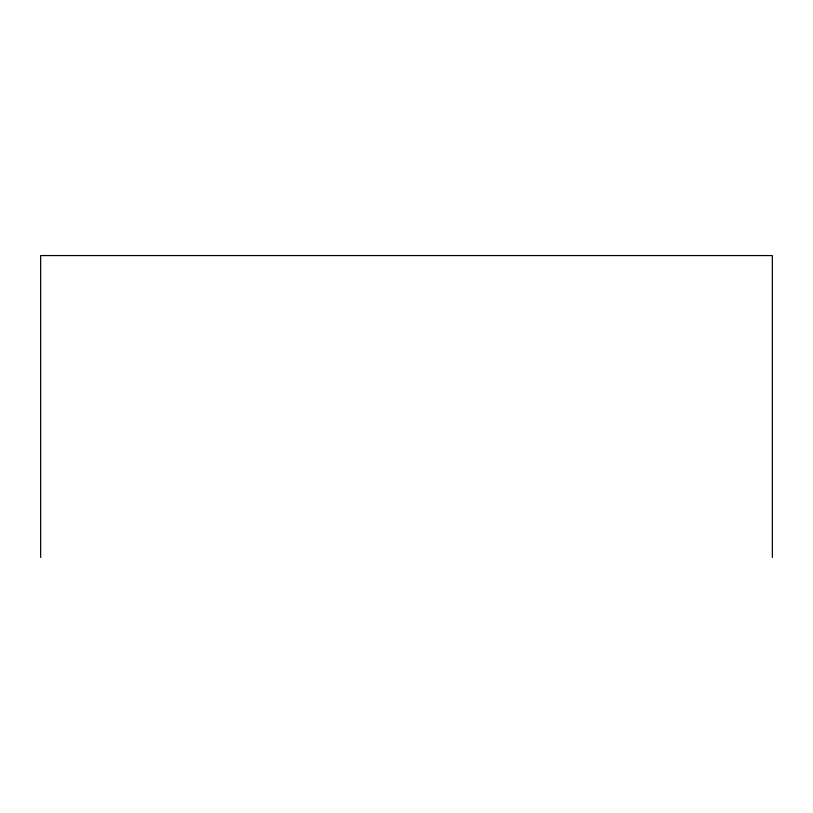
<?xml version="1.0" encoding="UTF-8"?>
<svg xmlns="http://www.w3.org/2000/svg" width="813" height="813" viewBox="0 0 813 813"><rect width="100%" height="100%" fill="white"/><g stroke="black" fill="none" stroke-linecap="round" stroke-linejoin="round"><path stroke-width="1.22" d="M772.35 557.433L772.35 255.567L40.65 255.567L40.65 557.433"/></g></svg>
